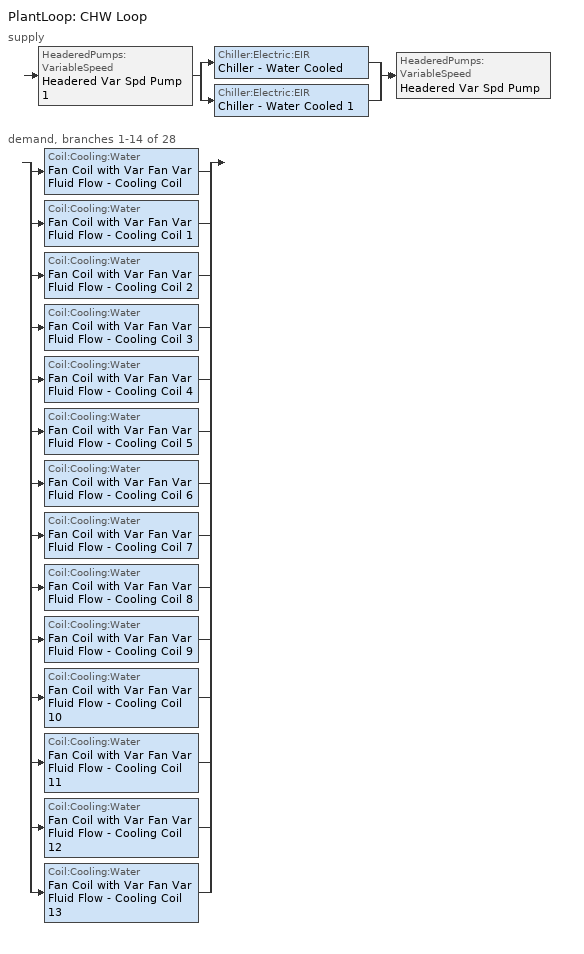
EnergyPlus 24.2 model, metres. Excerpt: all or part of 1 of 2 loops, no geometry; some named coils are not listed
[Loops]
PlantLoop 'CHW Loop'
 supply: HeaderedPumps:VariableSpeed 'Headered Var Spd Pump 1' > split
  | Chiller:Electric:EIR 'Chiller - Water Cooled'
  | Chiller:Electric:EIR 'Chiller - Water Cooled 1'
  join > HeaderedPumps:VariableSpeed 'Headered Var Spd Pump'
 demand, branches 1-14 of 28: split
  | Coil:Cooling:Water 'Fan Coil with Var Fan Var Fluid Flow - Cooling Coil'
  | Coil:Cooling:Water 'Fan Coil with Var Fan Var Fluid Flow - Cooling Coil 1'
  | Coil:Cooling:Water 'Fan Coil with Var Fan Var Fluid Flow - Cooling Coil 2'
  | Coil:Cooling:Water 'Fan Coil with Var Fan Var Fluid Flow - Cooling Coil 3'
  | Coil:Cooling:Water 'Fan Coil with Var Fan Var Fluid Flow - Cooling Coil 4'
  | Coil:Cooling:Water 'Fan Coil with Var Fan Var Fluid Flow - Cooling Coil 5'
  | Coil:Cooling:Water 'Fan Coil with Var Fan Var Fluid Flow - Cooling Coil 6'
  | Coil:Cooling:Water 'Fan Coil with Var Fan Var Fluid Flow - Cooling Coil 7'
  | Coil:Cooling:Water 'Fan Coil with Var Fan Var Fluid Flow - Cooling Coil 8'
  | Coil:Cooling:Water 'Fan Coil with Var Fan Var Fluid Flow - Cooling Coil 9'
  | Coil:Cooling:Water 'Fan Coil with Var Fan Var Fluid Flow - Cooling Coil 10'
  | Coil:Cooling:Water 'Fan Coil with Var Fan Var Fluid Flow - Cooling Coil 11'
  | Coil:Cooling:Water 'Fan Coil with Var Fan Var Fluid Flow - Cooling Coil 12'
  | Coil:Cooling:Water 'Fan Coil with Var Fan Var Fluid Flow - Cooling Coil 13'
[DesignSpecification:OutdoorAir] Outdoor Air Method=Sum; Outdoor Air Flow per Person {m3/s-person}=0; Outdoor Air Flow per Zone Floor Area {m3/s-m2}=0; Outdoor Air Flow Air Changes per Hour {1/hr}=0
Name | Outdoor Air Flow per Zone {m3/s}
SZ DSOA G Corridor | 0
SZ DSOA G N2 Apartment; SZ DSOA G NE Apartment; SZ DSOA G NW Apartment; SZ DSOA G S1 Apartment; SZ DSOA G S2 Apartment; SZ DSOA G SW Apartment; SZ DSOA M N2 Apartment; SZ DSOA M NE Apartment; SZ DSOA M NW Apartment; SZ DSOA M SE Apartment; SZ DSOA M SW Apartment; SZ DSOA T N2 Apartment; SZ DSOA T SE Apartment | 0.04248
[DesignSpecification:OutdoorAir:SpaceList]
Name | Space 1 | Space 1 Design Specification Outdoor Air Object
G Corridor DSOA Space List | G Corridor Space | SZ DSOA G Corridor
G N2 Apartment DSOA Space List | G N2 Apartment Space | SZ DSOA G N2 Apartment
G NE Apartment DSOA Space List | G NE Apartment Space | SZ DSOA G NE Apartment
G NW Apartment DSOA Space List | G NW Apartment Space | SZ DSOA G NW Apartment
G S1 Apartment DSOA Space List | G S1 Apartment Space | SZ DSOA G S1 Apartment
G S2 Apartment DSOA Space List | G S2 Apartment Space | SZ DSOA G S2 Apartment
G SW Apartment DSOA Space List | G SW Apartment Space | SZ DSOA G SW Apartment
M N2 Apartment DSOA Space List | M N2 Apartment Space | SZ DSOA M N2 Apartment
M NE Apartment DSOA Space List | M NE Apartment Space | SZ DSOA M NE Apartment
M NW Apartment DSOA Space List | M NW Apartment Space | SZ DSOA M NW Apartment
M SE Apartment DSOA Space List | M SE Apartment Space | SZ DSOA M SE Apartment
M SW Apartment DSOA Space List | M SW Apartment Space | SZ DSOA M SW Apartment
T N2 Apartment DSOA Space List | T N2 Apartment Space | SZ DSOA T N2 Apartment
T SE Apartment DSOA Space List | T SE Apartment Space | SZ DSOA T SE Apartment
[Sizing:Zone] Zone Cooling Design Supply Air Temperature Input Method=SupplyAirTemperature; Zone Cooling Design Supply Air Temperature Difference {deltaC}=11.11; Zone Heating Design Supply Air Temperature Input Method=SupplyAirTemperature; Zone Heating Design Supply Air Temperature {C}=40; Zone Heating Design Supply Air Temperature Difference {deltaC}=11.11; Zone Cooling Design Supply Air Humidity Ratio {kgWater/kgDryAir}=0.0085; Zone Heating Design Supply Air Humidity Ratio {kgWater/kgDryAir}=0.008; Cooling Design Air Flow Method=DesignDayWithLimit; Cooling Design Air Flow Rate {m3/s}=0; Cooling Minimum Air Flow per Zone Floor Area {m3/s-m2}=0.000762; Cooling Minimum Air Flow {m3/s}=0; Cooling Minimum Air Flow Fraction=0; Heating Design Air Flow Method=DesignDay; Heating Design Air Flow Rate {m3/s}=0; Heating Maximum Air Flow per Zone Floor Area {m3/s-m2}=0.002032; Heating Maximum Air Flow {m3/s}=0.141576; Heating Maximum Air Flow Fraction=0.3; Account for Dedicated Outdoor Air System=No; Zone Load Sizing Method=Sensible Load Only No Latent Load; Zone Latent Cooling Design Supply Air Humidity Ratio Input Method=HumidityRatioDifference; Zone Cooling Design Supply Air Humidity Ratio Difference {kgWater/kgDryAir}=0.005; Zone Latent Heating Design Supply Air Humidity Ratio Input Method=HumidityRatioDifference; Zone Humidification Design Supply Air Humidity Ratio Difference {kgWater/kgDryAir}=0.005
Name | Zone Cooling Design Supply Air Temperature {C} | Design Specification Outdoor Air Object
G Corridor | 11.1 | G Corridor DSOA Space List
G N2 Apartment | 11.1 | G N2 Apartment DSOA Space List
G NE Apartment | 11.1 | G NE Apartment DSOA Space List
G NW Apartment | 11.1 | G NW Apartment DSOA Space List
G S1 Apartment | 11.1 | G S1 Apartment DSOA Space List
G S2 Apartment | 11.1 | G S2 Apartment DSOA Space List
G SW Apartment | 11.1 | G SW Apartment DSOA Space List
M N2 Apartment | 11.1 | M N2 Apartment DSOA Space List
M NE Apartment | 11.1 | M NE Apartment DSOA Space List
M NW Apartment | 11.1 | M NW Apartment DSOA Space List
M SE Apartment | 11.1 | M SE Apartment DSOA Space List
M SW Apartment | 14 | M SW Apartment DSOA Space List
T N2 Apartment | 11.1 | T N2 Apartment DSOA Space List
T SE Apartment | 11.1 | T SE Apartment DSOA Space List
[Sizing:Plant]
CHW Loop: Loop Type=Condenser; Design Loop Exit Temperature {C}=15; Loop Design Temperature Difference {deltaC}=11; Sizing Option=NonCoincident; Zone Timesteps in Averaging Window=1; Coincident Sizing Factor Mode=None
[ZoneControl:Thermostat] Temperature Difference Between Cutout And Setpoint {deltaC}=0
Name | Zone or ZoneList | Control Type Schedule | Control 1
G Corridor Thermostat | G Corridor | G Corridor Thermostat Schedule | G Corridor DualSPSched
G N2 Apartment Thermostat | G N2 Apartment | G N2 Apartment Thermostat Schedule | G N2 Apartment DualSPSched
G NE Apartment Thermostat | G NE Apartment | G NE Apartment Thermostat Schedule | G NE Apartment DualSPSched
G NW Apartment Thermostat | G NW Apartment | G NW Apartment Thermostat Schedule | G NW Apartment DualSPSched
G S1 Apartment Thermostat | G S1 Apartment | G S1 Apartment Thermostat Schedule | G S1 Apartment DualSPSched
G S2 Apartment Thermostat | G S2 Apartment | G S2 Apartment Thermostat Schedule | G S2 Apartment DualSPSched
G SW Apartment Thermostat | G SW Apartment | G SW Apartment Thermostat Schedule | G SW Apartment DualSPSched
M N2 Apartment Thermostat | M N2 Apartment | M N2 Apartment Thermostat Schedule | M N2 Apartment DualSPSched
M NE Apartment Thermostat | M NE Apartment | M NE Apartment Thermostat Schedule | M NE Apartment DualSPSched
M NW Apartment Thermostat | M NW Apartment | M NW Apartment Thermostat Schedule | M NW Apartment DualSPSched
M SE Apartment Thermostat | M SE Apartment | M SE Apartment Thermostat Schedule | M SE Apartment DualSPSched
M SW Apartment Thermostat | M SW Apartment | M SW Apartment Thermostat Schedule | M SW Apartment DualSPSched
T N2 Apartment Thermostat | T N2 Apartment | T N2 Apartment Thermostat Schedule | T N2 Apartment DualSPSched
T SE Apartment Thermostat | T SE Apartment | T SE Apartment Thermostat Schedule | T SE Apartment DualSPSched
[ThermostatSetpoint:DualSetpoint]
Name | Heating Setpoint Temperature Schedule | Cooling Setpoint Temperature Schedule
G Corridor DualSPSched | UnitHeater_HtgSP_Sch | UnitHeater_ClgSP_Sch
G N2 Apartment DualSPSched; G NE Apartment DualSPSched; G NW Apartment DualSPSched; G S1 Apartment DualSPSched; G S2 Apartment DualSPSched; G SW Apartment DualSPSched; M N2 Apartment DualSPSched; M NE Apartment DualSPSched; M NW Apartment DualSPSched; M SE Apartment DualSPSched; M SW Apartment DualSPSched; T N2 Apartment DualSPSched; T SE Apartment DualSPSched | APT_HTGSETP_SCH | APT_CLGSETP_SCH
[ZoneHVAC:FourPipeFanCoil] Availability Schedule=Always On Discrete hvac_library; Capacity Control Method=VariableFanVariableFlow; Maximum Supply Air Flow Rate {m3/s}=Autosize; Maximum Outdoor Air Flow Rate {m3/s}=Autosize; Maximum Cold Water Flow Rate {m3/s}=Autosize; Maximum Hot Water Flow Rate {m3/s}=Autosize; Minimum Supply Air Temperature in Cooling Mode {C}=Autosize; Maximum Supply Air Temperature in Heating Mode {C}=Autosize
Name | Supply Air Fan | Cooling Coil | Heating Coil
FCU 1 | Fan Coil with Var Fan Var Fluid Flow - Fan | Fan Coil with Var Fan Var Fluid Flow - Cooling Coil | Fan Coil with Var Fan Var Fluid Flow - Heating Coil
FCU 7 | Fan Coil with Var Fan Var Fluid Flow - Fan 6 | Fan Coil with Var Fan Var Fluid Flow - Cooling Coil 6 | Fan Coil with Var Fan Var Fluid Flow - Heating Coil 6
FCU 10 | Fan Coil with Var Fan Var Fluid Flow - Fan 9 | Fan Coil with Var Fan Var Fluid Flow - Cooling Coil 9 | Fan Coil with Var Fan Var Fluid Flow - Heating Coil 9
FCU 3 | Fan Coil with Var Fan Var Fluid Flow - Fan 2 | Fan Coil with Var Fan Var Fluid Flow - Cooling Coil 2 | Fan Coil with Var Fan Var Fluid Flow - Heating Coil 2
FCU 12 | Fan Coil with Var Fan Var Fluid Flow - Fan 11 | Fan Coil with Var Fan Var Fluid Flow - Cooling Coil 11 | Fan Coil with Var Fan Var Fluid Flow - Heating Coil 11
FCU 13 | Fan Coil with Var Fan Var Fluid Flow - Fan 12 | Fan Coil with Var Fan Var Fluid Flow - Cooling Coil 12 | Fan Coil with Var Fan Var Fluid Flow - Heating Coil 12
FCU 11 | Fan Coil with Var Fan Var Fluid Flow - Fan 10 | Fan Coil with Var Fan Var Fluid Flow - Cooling Coil 10 | Fan Coil with Var Fan Var Fluid Flow - Heating Coil 10
FCU 9 | Fan Coil with Var Fan Var Fluid Flow - Fan 8 | Fan Coil with Var Fan Var Fluid Flow - Cooling Coil 8 | Fan Coil with Var Fan Var Fluid Flow - Heating Coil 8
FCU 2 | Fan Coil with Var Fan Var Fluid Flow - Fan 1 | Fan Coil with Var Fan Var Fluid Flow - Cooling Coil 1 | Fan Coil with Var Fan Var Fluid Flow - Heating Coil 1
FCU 8 | Fan Coil with Var Fan Var Fluid Flow - Fan 7 | Fan Coil with Var Fan Var Fluid Flow - Cooling Coil 7 | Fan Coil with Var Fan Var Fluid Flow - Heating Coil 7
FCU 6 | Fan Coil with Var Fan Var Fluid Flow - Fan 5 | Fan Coil with Var Fan Var Fluid Flow - Cooling Coil 5 | Fan Coil with Var Fan Var Fluid Flow - Heating Coil 5
FCU 14 | Fan Coil with Var Fan Var Fluid Flow - Fan 13 | Fan Coil with Var Fan Var Fluid Flow - Cooling Coil 13 | Fan Coil with Var Fan Var Fluid Flow - Heating Coil 13
FCU 4 | Fan Coil with Var Fan Var Fluid Flow - Fan 3 | Fan Coil with Var Fan Var Fluid Flow - Cooling Coil 3 | Fan Coil with Var Fan Var Fluid Flow - Heating Coil 3
FCU 5 | Fan Coil with Var Fan Var Fluid Flow - Fan 4 | Fan Coil with Var Fan Var Fluid Flow - Cooling Coil 4 | Fan Coil with Var Fan Var Fluid Flow - Heating Coil 4
[Zone equipment]
G Corridor: FCU 1
G N2 Apartment: FCU 7
G NE Apartment: FCU 10
G NW Apartment: FCU 3
G S1 Apartment: FCU 12
G S2 Apartment: FCU 13
G SW Apartment: FCU 11
M N2 Apartment: FCU 9
M NE Apartment: FCU 2
M NW Apartment: FCU 8
M SE Apartment: FCU 6
M SW Apartment: FCU 14
T N2 Apartment: FCU 4
T SE Apartment: FCU 5
[Fan:VariableVolume] Availability Schedule=Always On Discrete hvac_library; Fan Total Efficiency=0.52; Pressure Rise {Pa}=330; Maximum Flow Rate {m3/s}=AutoSize; Fan Power Minimum Flow Rate Input Method=FixedFlowRate; Fan Power Minimum Flow Fraction=0; Fan Power Minimum Air Flow Rate {m3/s}=0; Motor Efficiency=0.93; Motor In Airstream Fraction=1; Fan Power Coefficient 1=0.0407599; Fan Power Coefficient 2=0.088045; Fan Power Coefficient 3=-0.0729261; Fan Power Coefficient 4=0.94374; Fan Power Coefficient 5=0
Fan Coil with Var Fan Var Fluid Flow - Fan; Fan Coil with Var Fan Var Fluid Flow - Fan 6; Fan Coil with Var Fan Var Fluid Flow - Fan 9; Fan Coil with Var Fan Var Fluid Flow - Fan 2; Fan Coil with Var Fan Var Fluid Flow - Fan 11; Fan Coil with Var Fan Var Fluid Flow - Fan 12; Fan Coil with Var Fan Var Fluid Flow - Fan 10; Fan Coil with Var Fan Var Fluid Flow - Fan 8; Fan Coil with Var Fan Var Fluid Flow - Fan 1; Fan Coil with Var Fan Var Fluid Flow - Fan 7; Fan Coil with Var Fan Var Fluid Flow - Fan 5; Fan Coil with Var Fan Var Fluid Flow - Fan 13; Fan Coil with Var Fan Var Fluid Flow - Fan 3; Fan Coil with Var Fan Var Fluid Flow - Fan 4
[Coil:Cooling:Water] Availability Schedule=Always On Discrete hvac_library; Design Water Flow Rate {m3/s}=Autosize; Design Air Flow Rate {m3/s}=Autosize; Design Inlet Water Temperature {C}=Autosize; Design Inlet Air Temperature {C}=Autosize; Design Outlet Air Temperature {C}=Autosize; Design Inlet Air Humidity Ratio {kgWater/kgDryAir}=Autosize; Design Outlet Air Humidity Ratio {kgWater/kgDryAir}=Autosize; Type of Analysis=SimpleAnalysis; Heat Exchanger Configuration=CrossFlow
Fan Coil with Var Fan Var Fluid Flow - Cooling Coil; Fan Coil with Var Fan Var Fluid Flow - Cooling Coil 6; Fan Coil with Var Fan Var Fluid Flow - Cooling Coil 9; Fan Coil with Var Fan Var Fluid Flow - Cooling Coil 2; Fan Coil with Var Fan Var Fluid Flow - Cooling Coil 11; Fan Coil with Var Fan Var Fluid Flow - Cooling Coil 12; Fan Coil with Var Fan Var Fluid Flow - Cooling Coil 10; Fan Coil with Var Fan Var Fluid Flow - Cooling Coil 8; Fan Coil with Var Fan Var Fluid Flow - Cooling Coil 1; Fan Coil with Var Fan Var Fluid Flow - Cooling Coil 7; Fan Coil with Var Fan Var Fluid Flow - Cooling Coil 5; Fan Coil with Var Fan Var Fluid Flow - Cooling Coil 13; Fan Coil with Var Fan Var Fluid Flow - Cooling Coil 3; Fan Coil with Var Fan Var Fluid Flow - Cooling Coil 4
[HeaderedPumps:VariableSpeed] Total Design Flow Rate {m3/s}=Autosize; Number of Pumps in Bank=2; Flow Sequencing Control Scheme=Sequential; Design Pump Head {Pa}=179352; Design Power Consumption {W}=Autosize; Motor Efficiency=0.9; Fraction of Motor Inefficiencies to Fluid Stream=0; Coefficient 1 of the Part Load Performance Curve=0; Coefficient 2 of the Part Load Performance Curve=1; Coefficient 3 of the Part Load Performance Curve=0; Coefficient 4 of the Part Load Performance Curve=0; Minimum Flow Rate Fraction=0; Pump Control Type=Continuous; Skin Loss Radiative Fraction=0.1; Design Power Sizing Method=PowerPerFlowPerPressure; Design Electric Power per Unit Flow Rate {W/(m3/s)}=348701.1; Design Shaft Power per Unit Flow Rate per Unit Head {W/((m3/s)-Pa)}=1.28205
Headered Var Spd Pump 1; Headered Var Spd Pump
[Chiller:Electric:EIR] Reference Capacity {W}=Autosize; Reference Leaving Chilled Water Temperature {C}=6.67; Reference Chilled Water Flow Rate {m3/s}=Autosize; Reference Condenser Fluid Flow Rate {m3/s}=Autosize; Cooling Capacity Function of Temperature Curve=Water Cooled Chiller CCFofT; Electric Input to Cooling Output Ratio Function of Temperature Curve=Water Cooled Chiller EItoCoolingOutputRatioFofT; Electric Input to Cooling Output Ratio Function of Part Load Ratio Curve=Water Cooled Chiller EItoCoolingOutputRatioFofPLR; Minimum Part Load Ratio=0.1; Maximum Part Load Ratio=1; Optimum Part Load Ratio=1; Minimum Unloading Ratio=0.2; Condenser Type=AirCooled; Condenser Fan Power Ratio {W/W}=0; Fraction of Compressor Electric Consumption Rejected by Condenser=1; Leaving Chilled Water Lower Temperature Limit {C}=2; Chiller Flow Mode=ConstantFlow; Sizing Factor=1; Basin Heater Capacity {W/K}=0; Basin Heater Setpoint Temperature {C}=10; Condenser Heat Recovery Relative Capacity Fraction=1
Name | Reference COP {W/W} | Reference Entering Condenser Fluid Temperature {C}
Chiller - Water Cooled | 5.5 | 29.4
Chiller - Water Cooled 1 | 4.45 | 21
[PlantLoop]
CHW Loop: Fluid Type=Water; Plant Equipment Operation Scheme=CHW Loop Operation Schemes; Maximum Loop Temperature {C}=25; Minimum Loop Temperature {C}=10; Maximum Loop Flow Rate {m3/s}=Autosize; Minimum Loop Flow Rate {m3/s}=0; Plant Loop Volume {m3}=Autocalculate; Load Distribution Scheme=Optimal; Plant Loop Demand Calculation Scheme=SingleSetpoint; Common Pipe Simulation=None
[PlantEquipmentList]
CHW Loop Cooling Equipment List: Chiller - Water Cooled, Chiller - Water Cooled 1
[PlantEquipmentOperation:CoolingLoad]
CHW Loop Cooling Operation Scheme: Load Range 1 Lower Limit {W}=0; Load Range 1 Upper Limit {W}=1000000000; Range 1 Equipment List=CHW Loop Cooling Equipment List
[PlantEquipmentOperationSchemes]
CHW Loop Operation Schemes: Control Scheme 1=CHW Loop Cooling Operation Scheme; Control Scheme 1 Schedule=Always On Discrete
[SetpointManager:Scheduled]
Scheduled CHW Temp: Control Variable=Temperature; Schedule=Chilled Water Temperature
[Schedule:Day:Interval]
Chilled Water Temperature Default; Chilled Water Temperature Summer Design Day; Chilled Water Temperature Winter Design Day: No, 24:00, 6.7
[Schedule:Week:Daily]
Chilled Water Temperature Week Rule - Jan1-Dec31: Chilled Water Temperature Default, Chilled Water Temperature Default, Chilled Water Temperature Default, Chilled Water Temperature Default, Chilled Water Temperature Default, Chilled Water Temperature Default, Chilled Water Temperature Default, Chilled Water Temperature Default, Chilled Water Temperature Summer Design Day, Chilled Water Temperature Winter Design Day, Chilled Water Temperature Default, Chilled Water Temperature Default
[Schedule:Year]
Chilled Water Temperature: Chilled Water Temperature Week Rule - Jan1-Dec31, 1, 1, 12, 31
[Schedule:Compact]
G Corridor Thermostat Schedule; G N2 Apartment Thermostat Schedule; G NE Apartment Thermostat Schedule; G NW Apartment Thermostat Schedule; G S1 Apartment Thermostat Schedule; G S2 Apartment Thermostat Schedule; G SW Apartment Thermostat Schedule; M N2 Apartment Thermostat Schedule; M NE Apartment Thermostat Schedule; M NW Apartment Thermostat Schedule; M SE Apartment Thermostat Schedule; M SW Apartment Thermostat Schedule; T N2 Apartment Thermostat Schedule; T SE Apartment Thermostat Schedule: Through: 12/31, For: AllDays, Until: 24:00, 4
UnitHeater_HtgSP_Sch: THROUGH: 12/31, FOR:AllDays, UNTIL: 24:00, 15.6
UnitHeater_ClgSP_Sch: THROUGH: 12/31, FOR:AllDays, UNTIL: 24:00, 40
APT_HTGSETP_SCH: THROUGH: 12/31, FOR:AllDays, UNTIL: 24:00, 21.1
APT_CLGSETP_SCH: THROUGH: 12/31, FOR:AllDays, UNTIL: 24:00, 23.9
[Schedule:Constant] Hourly Value=1
Always On Discrete hvac_library; Always On Discrete
[Curve:Quadratic]
Water Cooled Chiller EItoCoolingOutputRatioFofPLR: Coefficient1 Constant=0.222903; Coefficient2 x=0.313387; Coefficient3 x**2=0.46371; Minimum Value of x=0; Maximum Value of x=1
[Curve:Biquadratic] Minimum Value of x=5; Maximum Value of x=10; Minimum Value of y=24; Maximum Value of y=35
Name | Coefficient1 Constant | Coefficient2 x | Coefficient3 x**2 | Coefficient4 y | Coefficient5 y**2 | Coefficient6 x*y
Water Cooled Chiller CCFofT | 0.258 | 0.0389 | -0.000217 | 0.0469 | -0.000943 | -0.000343
Water Cooled Chiller EItoCoolingOutputRatioFofT | 0.934 | -0.0582 | 0.0045 | 0.00243 | 0.000486 | -0.00122
